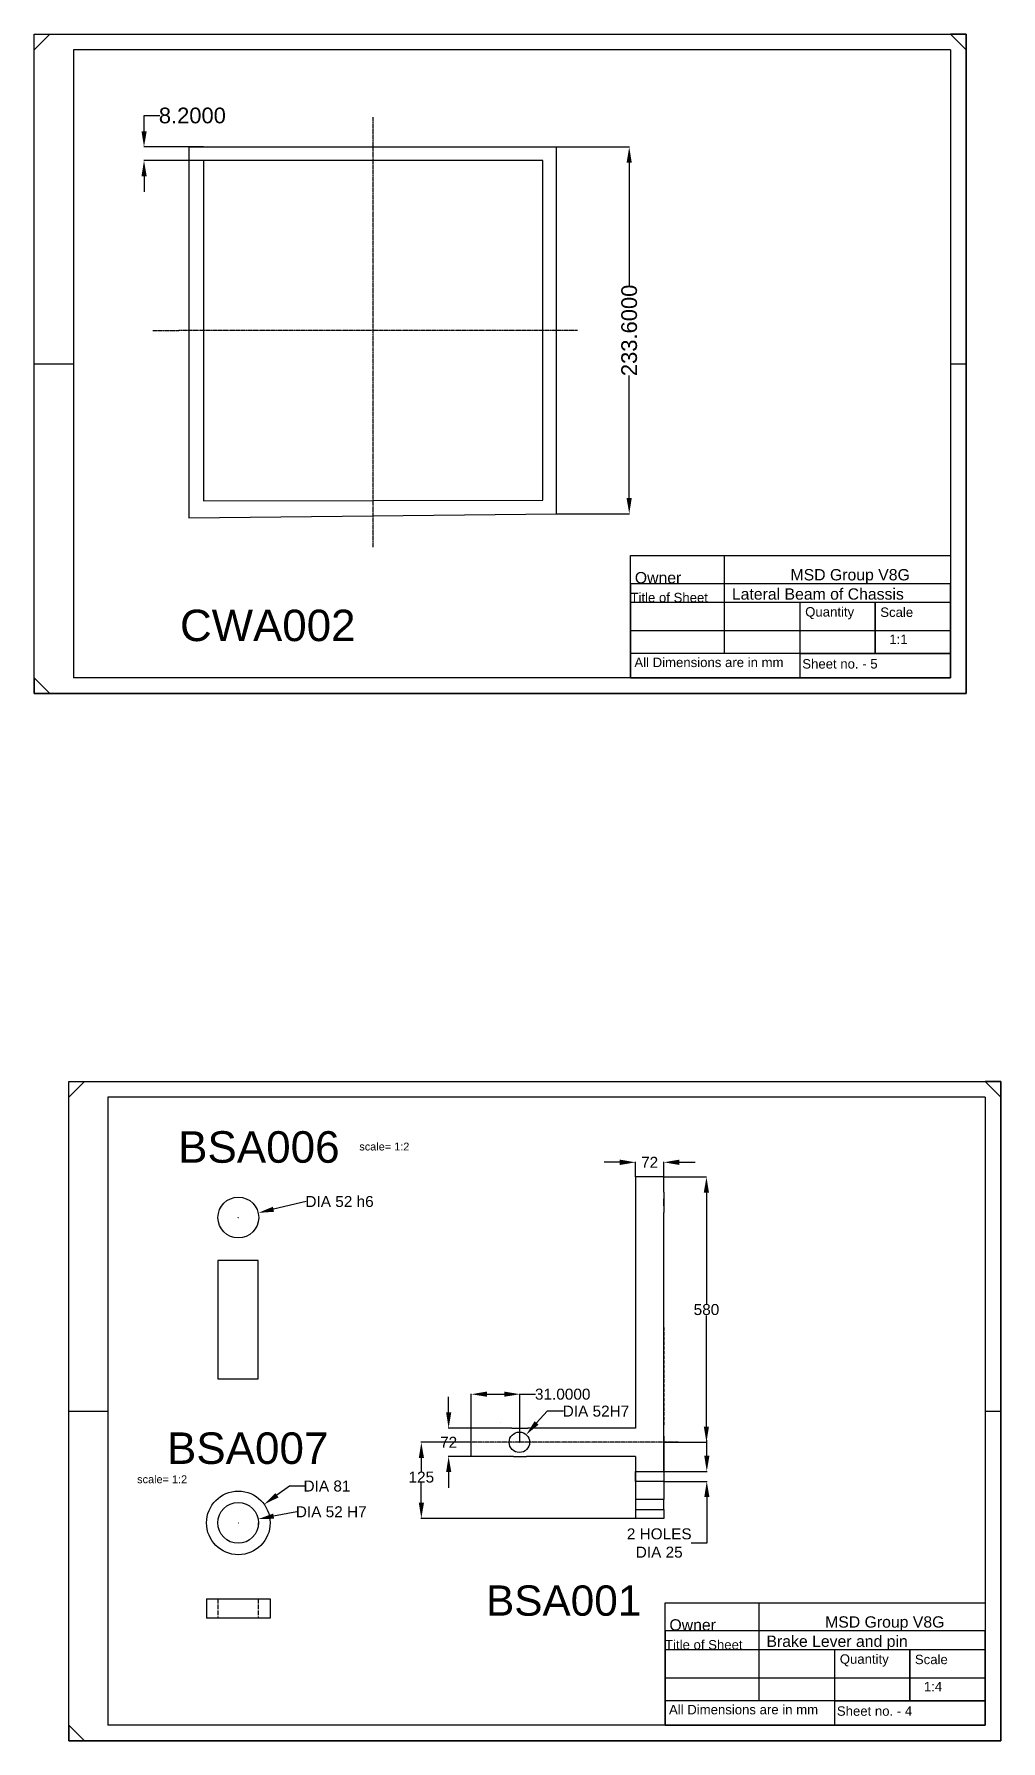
# Model space of a CAD drawing. Header units: inches. Extents: x 6036 to 12138, y -290 to 1789.
# Drawn here: x 11518 to 12135, y 702 to 1789 of the extents above; entities that cross this region are included whole.
import ezdxf

# ---------------------------------------------------------------- set-up
doc = ezdxf.new("R2010")
doc.units = ezdxf.units.IN
doc.header["$MEASUREMENT"] = 0
for name, pattern in [('ACISOTGL', [3, 2, -1]), ('AM_ISO02W050x2', [3.75, 3, -0.75]), ('CENTER2', [1.125, 0.75, -0.125, 0.125, -0.125])]:
    doc.linetypes.add(name, pattern=pattern)
doc.styles.get("Standard").update_dxf_attribs({"font": 'arial.ttf'})
doc.dimstyles.new('AM_ANSI$0', dxfattribs={"dimtxt": 10, "dimasz": 10, "dimexe": 0.1, "dimexo": 0.05, "dimgap": 0.06, "dimtad": 0, "dimtoh": 1, "dimdec": 4, "dimzin": 7, "dimdsep": 46, "dimtxsty": 'Standard', "dimcen": 0, "dimclrd": 256, "dimclre": 256, "dimclrt": 2, "dimadec": 0, "dimazin": 2, "dimtp": 0.1, "dimtm": 0.1, "dimtfac": 0.71, "dimtdec": 4, "dimtofl": 0, "dimtmove": 0, "dimatfit": 3, "dimfxl": 1, "dimtolj": 1, "dimtzin": 7, "dimlwd": -1, "dimlwe": -1, "dimarcsym": 1})
doc.dimstyles.new('Annotative', dxfattribs={"dimscale": 0, "dimtxt": 7, "dimasz": 10, "dimexe": 0.18, "dimexo": 0.0625, "dimgap": 0.09, "dimtad": 0, "dimtih": 1, "dimtoh": 1, "dimdec": 4, "dimzin": 0, "dimdsep": 46, "dimtxsty": 'Standard', "dimcen": 0.09, "dimadec": 0, "dimazin": 0, "dimtfac": 1, "dimtdec": 4, "dimtofl": 0, "dimtmove": 0, "dimatfit": 3, "dimfxl": 1, "dimtolj": 1, "dimtzin": 0, "dimarcsym": 0})

# ---------------------------------------------------------------- blocks, each defined once
blk = doc.blocks.new('*D72')
at = {"linetype": 'ByBlock', "transparency": 16777216}
for p, q in [((11851.4, 1716.8), (11897.8, 1716.8)), ((11897.7, 1706.8), (11897.7, 1628.6)), ((11897.7, 1493.2), (11897.7, 1571.3)), ((11851.4, 1483.2), (11897.8, 1483.2))]:
    blk.add_line(p, q, dxfattribs=at)
at = {"transparency": 16777216}
for points in [[(11896, 1706.8), (11899.3, 1706.8), (11897.7, 1716.8)], [(11896, 1493.2), (11899.3, 1493.2), (11897.7, 1483.2)]]:
    blk.add_solid(points, dxfattribs=at)
at = {"layer": 'Defpoints', "color": 0, "transparency": 16777216}
for p in [(11851.3, 1716.8), (11851.3, 1483.2), (11897.7, 1483.2)]:
    blk.add_point(p, dxfattribs=at)
at = {"color": 2, "transparency": 16777216, "insert": (11897.7, 1600), "char_height": 10, "attachment_point": 5, "rotation": 90}
blk.add_mtext('\\A1;{\\C3;233.6000}', dxfattribs=at)
blk = doc.blocks.new('*D73')
at = {"linetype": 'ByBlock', "transparency": 16777216}
for p, q in [((11588.5, 1726.8), (11588.5, 1736.8)), ((11588.5, 1736.8), (11598.5, 1736.8)), ((11626.4, 1716.8), (11588.4, 1716.8)), ((11626.4, 1708.2), (11588.4, 1708.2)), ((11588.5, 1698.2), (11588.5, 1688.2))]:
    blk.add_line(p, q, dxfattribs=at)
at = {"transparency": 16777216}
for points in [[(11586.9, 1726.8), (11590.2, 1726.8), (11588.5, 1716.8)], [(11586.9, 1698.2), (11590.2, 1698.2), (11588.5, 1708.2)]]:
    blk.add_solid(points, dxfattribs=at)
at = {"layer": 'Defpoints', "color": 0, "transparency": 16777216}
for p in [(11588.5, 1716.8), (11626.4, 1716.8), (11626.4, 1708.2)]:
    blk.add_point(p, dxfattribs=at)
at = {"color": 2, "transparency": 16777216, "insert": (11619.3, 1736.8), "char_height": 10, "attachment_point": 5}
blk.add_mtext('\\A1;{\\C3;8.2000}', dxfattribs=at)
blk = doc.blocks.new('*U85')
at = {"color": 0, "linetype": 'CENTER2', "transparency": 16777216}
blk.add_line((0, -138), (0, 135.8), dxfattribs=at)
blk = doc.blocks.new('*U86')
at = {"color": 0, "linetype": 'CENTER2', "transparency": 16777216}
blk.add_line((130.1, 0.1), (-140.5, -0.1), dxfattribs=at)
blk = doc.blocks.new('*D88')
at = {"color": 0, "lineweight": -2, "transparency": 16777216}
for p, q in [((11891.7, 1070.2), (11881.7, 1070.2)), ((11901.7, 1061), (11901.7, 1070.4)), ((11919.7, 1061), (11919.7, 1070.4)), ((11929.7, 1070.2), (11939.7, 1070.2))]:
    blk.add_line(p, q, dxfattribs=at)
at = {"color": 0, "transparency": 16777216}
for points in [[(11891.7, 1071.9), (11891.7, 1068.5), (11901.7, 1070.2)], [(11929.7, 1071.9), (11929.7, 1068.5), (11919.7, 1070.2)]]:
    blk.add_solid(points, dxfattribs=at)
at = {"layer": 'Defpoints', "color": 0, "transparency": 16777216}
for p in [(11919.7, 1070.2), (11901.7, 1060.9), (11919.7, 1060.9)]:
    blk.add_point(p, dxfattribs=at)
at = {"color": 0, "transparency": 16777216, "insert": (11910.7, 1070.2), "char_height": 7, "attachment_point": 5}
blk.add_mtext('\\A1;72', dxfattribs=at)
blk = doc.blocks.new('*D89')
at = {"color": 0, "lineweight": -2, "transparency": 16777216}
for p, q in [((11782.6, 910.9), (11782.6, 920.9)), ((11796.9, 900.9), (11782.4, 900.9)), ((11796.9, 882.9), (11782.4, 882.9)), ((11782.6, 872.9), (11782.6, 862.9))]:
    blk.add_line(p, q, dxfattribs=at)
at = {"color": 0, "transparency": 16777216}
for points in [[(11781, 910.9), (11784.3, 910.9), (11782.6, 900.9)], [(11781, 872.9), (11784.3, 872.9), (11782.6, 882.9)]]:
    blk.add_solid(points, dxfattribs=at)
at = {"layer": 'Defpoints', "color": 0, "transparency": 16777216}
for p in [(11797, 900.9), (11782.6, 882.9), (11797, 882.9)]:
    blk.add_point(p, dxfattribs=at)
at = {"color": 0, "transparency": 16777216, "insert": (11782.6, 891.9), "char_height": 7, "attachment_point": 5}
blk.add_mtext('\\A1;72', dxfattribs=at)
blk = doc.blocks.new('*D90')
at = {"color": 0, "lineweight": -2, "transparency": 16777216}
for p, q in [((11947.1, 883.3), (11947.1, 893.3)), ((11919.8, 873.3), (11947.3, 873.3)), ((11919.8, 867), (11947.3, 867)), ((11947.1, 857), (11947.1, 827.7)), ((11947.1, 827.7), (11937.1, 827.7))]:
    blk.add_line(p, q, dxfattribs=at)
at = {"color": 0, "transparency": 16777216}
for points in [[(11945.5, 883.3), (11948.8, 883.3), (11947.1, 873.3)], [(11945.5, 857), (11948.8, 857), (11947.1, 867)]]:
    blk.add_solid(points, dxfattribs=at)
at = {"layer": 'Defpoints', "color": 0, "transparency": 16777216}
for p in [(11919.7, 873.3), (11919.7, 867), (11947.1, 867)]:
    blk.add_point(p, dxfattribs=at)
at = {"color": 0, "transparency": 16777216, "insert": (11916.8, 827.7), "char_height": 7, "attachment_point": 5}
blk.add_mtext('\\A1;2 HOLES\\PDIA 25', dxfattribs=at)
blk = doc.blocks.new('*U91')
at = {"color": 0, "linetype": 'CENTER2', "transparency": 16777216}
blk.add_line((57.7, 0), (-78.7, 0), dxfattribs=at)
blk = doc.blocks.new('*D92')
at = {"color": 0, "lineweight": -2, "transparency": 16777216}
for p, q in [((11919.8, 1060.9), (11947, 1060.9)), ((11946.9, 1050.9), (11946.9, 980.1)), ((11946.9, 901.9), (11946.9, 972.7)), ((11919.8, 891.9), (11947, 891.9))]:
    blk.add_line(p, q, dxfattribs=at)
at = {"color": 0, "transparency": 16777216}
for points in [[(11945.2, 1050.9), (11948.5, 1050.9), (11946.9, 1060.9)], [(11945.2, 901.9), (11948.5, 901.9), (11946.9, 891.9)]]:
    blk.add_solid(points, dxfattribs=at)
at = {"layer": 'Defpoints', "color": 0, "transparency": 16777216}
for p in [(11919.7, 1060.9), (11919.7, 891.9), (11946.9, 891.9)]:
    blk.add_point(p, dxfattribs=at)
at = {"color": 0, "transparency": 16777216, "insert": (11946.9, 976.4), "char_height": 7, "attachment_point": 5}
blk.add_mtext('\\A1;580', dxfattribs=at)
blk = doc.blocks.new('*D93')
at = {"color": 0, "lineweight": -2, "transparency": 16777216}
for p, q in [((11796.9, 891.9), (11765, 891.9)), ((11765.2, 881.9), (11765.2, 873.4)), ((11765.2, 853.4), (11765.2, 866.1)), ((11901.7, 843.4), (11765, 843.4))]:
    blk.add_line(p, q, dxfattribs=at)
at = {"color": 0, "transparency": 16777216}
for points in [[(11763.6, 881.9), (11766.9, 881.9), (11765.2, 891.9)], [(11763.6, 853.4), (11766.9, 853.4), (11765.2, 843.4)]]:
    blk.add_solid(points, dxfattribs=at)
at = {"layer": 'Defpoints', "color": 0, "transparency": 16777216}
for p in [(11797, 891.9), (11765.2, 843.4), (11901.7, 843.4)]:
    blk.add_point(p, dxfattribs=at)
at = {"color": 0, "transparency": 16777216, "insert": (11765.2, 869.7), "char_height": 7, "attachment_point": 5}
blk.add_mtext('\\A1;125', dxfattribs=at)
blk = doc.blocks.new('*D94')
at = {"color": 0, "lineweight": -2, "transparency": 16777216}
for p, q in [((11797, 892), (11797, 922.7)), ((11807, 922.5), (11818, 922.5)), ((11828, 892), (11828, 922.7)), ((11828, 922.5), (11838, 922.5))]:
    blk.add_line(p, q, dxfattribs=at)
at = {"color": 0, "transparency": 16777216}
for points in [[(11807, 924.2), (11807, 920.9), (11797, 922.5)], [(11818, 924.2), (11818, 920.9), (11828, 922.5)]]:
    blk.add_solid(points, dxfattribs=at)
at = {"layer": 'Defpoints', "color": 0, "transparency": 16777216}
for p in [(11828, 922.5), (11797, 891.9), (11828, 891.9)]:
    blk.add_point(p, dxfattribs=at)
at = {"color": 0, "transparency": 16777216, "insert": (11855.3, 922.5), "char_height": 7, "attachment_point": 5}
blk.add_mtext('\\A1;31.0000', dxfattribs=at)
blk = doc.blocks.new('*D95')
at = {"color": 0, "lineweight": -2, "transparency": 16777216}
for p, q in [((11845.3, 911.7), (11838.7, 904.2)), ((11855.8, 911.7), (11845.3, 911.7)), ((11827.6, 891.9), (11827.8, 891.9)), ((11827.7, 891.8), (11827.7, 892))]:
    blk.add_line(p, q, dxfattribs=at)
at = {"color": 0, "transparency": 16777216}
blk.add_solid([(11837.4, 905.3), (11839.9, 903.1), (11832, 896.7)], dxfattribs=at)
at = {"layer": 'Defpoints', "color": 0, "transparency": 16777216}
for p in [(11832, 896.7), (11823.4, 887)]:
    blk.add_point(p, dxfattribs=at)
at = {"color": 0, "transparency": 16777216, "insert": (11876.5, 911.7), "char_height": 7, "attachment_point": 5}
blk.add_mtext('\\A1;DIA 52H7', dxfattribs=at)
blk = doc.blocks.new('*D96')
at = {"color": 0, "lineweight": -2, "transparency": 16777216}
for p, q in [((11691.9, 1045.2), (11671, 1040.3)), ((11648.5, 1035), (11648.7, 1035)), ((11648.6, 1034.9), (11648.6, 1035.1))]:
    blk.add_line(p, q, dxfattribs=at)
at = {"color": 0, "transparency": 16777216}
blk.add_solid([(11670.6, 1041.9), (11671.4, 1038.7), (11661.3, 1038)], dxfattribs=at)
at = {"layer": 'Defpoints', "color": 0, "transparency": 16777216}
for p in [(11661.3, 1038), (11636, 1032)]:
    blk.add_point(p, dxfattribs=at)
at = {"color": 0, "transparency": 16777216, "insert": (11713.1, 1045.2), "char_height": 7, "attachment_point": 5}
blk.add_mtext('\\A1;DIA 52 h6', dxfattribs=at)
blk = doc.blocks.new('*D97')
at = {"color": 0, "lineweight": -2, "transparency": 16777216}
for p, q in [((11681.3, 864), (11673.2, 858.2)), ((11691.3, 864), (11681.3, 864)), ((11648.5, 840.6), (11648.7, 840.6)), ((11648.6, 840.5), (11648.6, 840.7))]:
    blk.add_line(p, q, dxfattribs=at)
at = {"color": 0, "transparency": 16777216}
blk.add_solid([(11672.2, 859.5), (11674.2, 856.8), (11665.1, 852.4)], dxfattribs=at)
at = {"layer": 'Defpoints', "color": 0, "transparency": 16777216}
for p in [(11665.1, 852.4), (11632.1, 828.8)]:
    blk.add_point(p, dxfattribs=at)
at = {"color": 0, "transparency": 16777216, "insert": (11705.1, 864), "char_height": 7, "attachment_point": 5}
blk.add_mtext('\\A1;DIA 81', dxfattribs=at)
blk = doc.blocks.new('*D98')
at = {"color": 0, "lineweight": -2, "transparency": 16777216}
for p, q in [((11648.4, 840.6), (11648.6, 840.6)), ((11648.5, 840.5), (11648.5, 840.7)), ((11685.8, 847.6), (11671.1, 844.8))]:
    blk.add_line(p, q, dxfattribs=at)
at = {"color": 0, "transparency": 16777216}
blk.add_solid([(11670.8, 846.5), (11671.4, 843.2), (11661.3, 843)], dxfattribs=at)
at = {"layer": 'Defpoints', "color": 0, "transparency": 16777216}
for p in [(11635.7, 838.2), (11661.3, 843)]:
    blk.add_point(p, dxfattribs=at)
at = {"color": 0, "transparency": 16777216, "insert": (11707.8, 847.6), "char_height": 7, "attachment_point": 5}
blk.add_mtext('\\A1;DIA 52 H7', dxfattribs=at)

msp = doc.modelspace()

# ---------------------------------------------------------------- linework, layer by layer
for p, q in [((11518.46859, 1778.66294), (11528.46859, 1788.66294)), ((12112.46859, 1778.66294), (12102.46859, 1788.66294)), ((11851.30708, 1716.77481), (11617.14902, 1716.77481)), ((11617.14902, 1716.77481), (11617.14902, 1480.66221)), ((11842.70708, 1708.17481), (11626.40041, 1708.17481)), ((11626.40041, 1708.17481), (11626.40041, 1491.5055)), ((11842.70708, 1491.77481), (11842.70708, 1708.17481)), ((11851.30708, 1483.17481), (11851.30708, 1716.77481)), ((11518.46859, 1578.66294), (11543.46859, 1578.66294)), ((12102.46859, 1578.66294), (12112.46859, 1578.66294)), ((11626.40041, 1491.5055), (11842.70708, 1491.77481)), ((11617.14902, 1480.66221), (11851.30708, 1483.17481)), ((12006.46859, 1394.26294), (12006.46859, 1378.66294)), ((11518.46859, 1378.66294), (11528.46859, 1368.66294)), ((11540.51586, 1111.75052), (11550.51586, 1121.75052)), ((12134.51586, 1111.75052), (12124.51586, 1121.75052)), ((11901.73945, 1060.89561), (11901.73945, 900.89561)), ((11919.73945, 1060.89561), (11901.73945, 1060.89561)), ((11919.73945, 1060.89561), (11914.73945, 1060.89561)), ((11919.73945, 1051.14561), (11919.73945, 1060.89561)), ((11919.73945, 1051.14561), (11919.73945, 1038.14561)), ((11919.73945, 1042.39561), (11919.73945, 1046.89561)), ((11919.73945, 964.99964), (11919.73945, 1038.14561)), ((11919.73945, 899.64561), (11919.73945, 1038.14561)), ((11919.73945, 1012.94763), (11919.73945, 1015.44763)), ((11919.73945, 1015.44763), (11919.78976, 1015.44763)), ((11635.60584, 1007.64051), (11635.60584, 932.39584)), ((11661.25837, 1007.64051), (11635.60584, 1007.64051)), ((11661.25837, 932.39584), (11661.25837, 1007.64051)), ((11635.60584, 932.39584), (11661.25837, 932.39584)), ((11540.51586, 911.75052), (11565.51586, 911.75052)), ((11815.53189, 904.64964), (11815.53189, 904.64964)), ((11919.73945, 900.89561), (11919.73945, 902.49964)), ((12124.51586, 911.75052), (12134.51586, 911.75052)), ((11815.53189, 900.89561), (11796.98222, 900.89561)), ((11796.98222, 882.89561), (11796.98222, 900.89561)), ((11822.93057, 900.89561), (11815.53189, 900.89561)), ((11822.93057, 900.89561), (11833.13322, 900.89561)), ((11840.53189, 900.89561), (11833.13322, 900.89561)), ((11901.73945, 900.89561), (11840.53189, 900.89561)), ((11919.73945, 873.30673), (11919.73945, 900.89561)), ((11919.73945, 895.89561), (11919.73945, 873.30673)), ((11815.53189, 882.89561), (11796.98222, 882.89561)), ((11823.92353, 882.89561), (11815.53189, 882.89561)), ((11823.92353, 882.89561), (11832.14026, 882.89561)), ((11840.53189, 882.89561), (11832.14026, 882.89561)), ((11901.73945, 882.89561), (11840.53189, 882.89561)), ((11901.73945, 882.89561), (11901.73945, 873.34232)), ((11901.73945, 873.34232), (11919.73945, 873.30673)), ((11901.73945, 866.95672), (11901.73945, 873.34232)), ((11901.73945, 873.34232), (11901.73945, 864.13838)), ((11919.73945, 873.30673), (11919.73945, 866.95672)), ((11919.73945, 866.95672), (11901.73945, 866.95672)), ((11901.73945, 864.13838), (11901.73945, 858.23582)), ((11901.73945, 864.13838), (11901.73945, 849.03184)), ((11919.73945, 866.95672), (11919.73945, 855.39137)), ((11919.73945, 855.39137), (11901.73945, 855.39137)), ((11901.73945, 849.03184), (11901.73945, 843.39561)), ((11901.73945, 849.03184), (11919.73945, 849.03184)), ((11919.73945, 849.03184), (11919.73945, 855.39137)), ((11919.73945, 849.04134), (11919.73945, 845.89561)), ((11919.73945, 843.39561), (11901.73945, 843.39561)), ((11919.73945, 845.89561), (11919.73945, 843.39561)), ((11628.35584, 792.30448), (11628.35584, 779.88434)), ((11628.35584, 792.30448), (11668.85584, 792.30448)), ((11668.85584, 792.30448), (11668.85584, 779.88434)), ((11668.85584, 779.88434), (11628.35584, 779.88434)), ((12028.51586, 727.35052), (12028.51586, 711.75052)), ((11540.51586, 711.75052), (11550.51586, 701.75052))]:
    msp.add_line(p, q)
at = {"linetype": 'ACISOTGL'}
msp.add_line((11919.73945, 964.99964), (11919.73945, 902.49964), dxfattribs=at)
at = {"linetype": 'AM_ISO02W050x2'}
for p, q in [((11661.28937, 840.5702), (11661.28937, 838.15424)), ((11635.51584, 792.30448), (11635.51584, 779.88434)), ((11661.28937, 792.30448), (11661.28937, 779.88434))]:
    msp.add_line(p, q, dxfattribs=at)
for points in [[(11518.46859, 1788.66294), (12112.46859, 1788.66294), (12112.46859, 1368.66294), (11518.46859, 1368.66294)], [(11898.46859, 1456.66294), (12102.46859, 1456.66294), (12102.46859, 1378.66294), (11898.46859, 1378.66294)], [(11898.46859, 1378.66294), (12102.46859, 1378.66294), (12102.46859, 1438.66294), (11898.46859, 1438.66294)], [(11898.46859, 1378.66294), (12102.46859, 1378.66294), (12102.46859, 1426.66294), (11898.46859, 1426.66294)], [(12054.46859, 1426.66294), (12006.46859, 1426.66294), (12006.46859, 1394.26294), (12054.46859, 1394.26294)], [(12102.46859, 1426.66294), (12054.46859, 1426.66294), (12054.46859, 1394.26294), (12102.46859, 1394.26294)], [(11898.46859, 1378.66294), (12102.46859, 1378.66294), (12102.46859, 1408.66294), (11898.46859, 1408.66294)], [(11898.46859, 1378.66294), (12102.46859, 1378.66294), (12102.46859, 1394.26294), (11898.46859, 1394.26294)], [(11540.51586, 1121.75052), (12134.51586, 1121.75052), (12134.51586, 701.75052), (11540.51586, 701.75052)], [(11920.51586, 789.75052), (12124.51586, 789.75052), (12124.51586, 711.75052), (11920.51586, 711.75052)], [(11920.51586, 711.75052), (12124.51586, 711.75052), (12124.51586, 771.75052), (11920.51586, 771.75052)], [(11920.51586, 711.75052), (12124.51586, 711.75052), (12124.51586, 759.75052), (11920.51586, 759.75052)], [(12076.51586, 759.75052), (12028.51586, 759.75052), (12028.51586, 727.35052), (12076.51586, 727.35052)], [(12124.51586, 759.75052), (12076.51586, 759.75052), (12076.51586, 727.35052), (12124.51586, 727.35052)], [(11920.51586, 711.75052), (12124.51586, 711.75052), (12124.51586, 741.75052), (11920.51586, 741.75052)], [(11920.51586, 711.75052), (12124.51586, 711.75052), (12124.51586, 727.35052), (11920.51586, 727.35052)]]:
    msp.add_lwpolyline(points, close=True)
for points in [[(12102.46859, 1368.66294), (12112.46859, 1368.66294), (12112.46859, 1788.66294), (12102.46859, 1788.66294)], [(11543.46859, 1778.66294), (11543.46859, 1378.66294)], [(12102.46859, 1778.66294), (11543.46859, 1778.66294)], [(12102.46859, 1778.66294), (12102.46859, 1378.66294)], [(11958.46859, 1394.26294), (11958.46859, 1456.66294), (12102.46859, 1456.66294), (12102.46859, 1378.66294), (11958.46859, 1378.66294)], [(11518.46859, 1378.66294), (11518.46859, 1368.66294), (12112.46859, 1368.66294), (12112.46859, 1378.66294)], [(12102.46859, 1378.66294), (11543.46859, 1378.66294)], [(12124.51586, 701.75052), (12134.51586, 701.75052), (12134.51586, 1121.75052), (12124.51586, 1121.75052)], [(11565.51586, 1111.75052), (11565.51586, 711.75052)], [(12124.51586, 1111.75052), (11565.51586, 1111.75052)], [(12124.51586, 1111.75052), (12124.51586, 711.75052)], [(11980.51586, 727.35052), (11980.51586, 789.75052), (12124.51586, 789.75052), (12124.51586, 711.75052), (11980.51586, 711.75052)], [(11540.51586, 711.75052), (11540.51586, 701.75052), (12134.51586, 701.75052), (12134.51586, 711.75052)], [(12124.51586, 711.75052), (11565.51586, 711.75052)]]:
    msp.add_lwpolyline(points)
for centre, radius in [((11648.60584, 1035.01191), 13), ((11827.68881, 891.89561), 6.5), ((11648.60584, 840.5702), 20.25), ((11648.51584, 840.5702), 13)]:
    msp.add_circle(centre, radius)

# ---------------------------------------------------------------- block references
at = {"linetype": 'CENTER2'}
for name, p in [('*U85', (11734.55375, 1599.90748)), ('*U86', (11734.55375, 1599.90752)), ('*U91', (11871.13567, 891.89561))]:
    msp.add_blockref(name, p, dxfattribs=at)

# ---------------------------------------------------------------- texts
for s, height, p in [('BSA006', 20.075007, (11610.23617, 1069.92142)), ('scale= 1:2', 4.975138, (11725.69603, 1077.73929)), ('BSA007', 20.075007, (11603.11411, 878.10381)), ('scale= 1:2', 4.975138, (11584.12122, 865.84214)), ('BSA001', 19.302167, (11806.44643, 781.44335))]:
    msp.add_text(s, height=height).set_placement(p)
at = {"attachment_point": 1}
for s, width, gutter_width, heights, insert, char_height in [(' Owner', 50.617645, 15, [0], (11898.46859, 1446.11342), 7.2), ('MSD Group V8G', 112.7393063, 15, [0], (12000.46859, 1447.98463), 7.2), ('\\pxt8;Lateral Beam of Chassis', 138.9083223, 15, [0], (11963.10168, 1435.7096), 7.2), ('Title of Sheet', 54.7590919, 15, [0], (11898.46859, 1432.86758), 6), ('Quantity', 40.2640362, 15, [0], (12009.80797, 1423.75548), 6), ('{\\C0;CWA002}', 110.9702741, 1, [0], (11611.44487, 1422.11921), 20), ('{\\C0;CWA002}', 116.0606484, 1, [0], (11631.80637, 1421.10197), 0.2), ('Scale', 41.4144354, 15, [0], (12057.66465, 1423.52559), 6), ('\\pxi-3,l4,t4;1:1', 40.9471289, 15, [0], (12057.4046, 1406.23567), 6), ('All Dimensions are in mm', 115.8458807, 15, [0], (11900.98002, 1391.57131), 6), ('Sheet no. - 5', 87.2004007, 15, [2.1729], (12007.96732, 1390.65176), 6), (' Owner', 50.617645, 15, [0], (11920.51586, 779.20099), 7.2), ('MSD Group V8G', 112.7393063, 15, [0], (12022.51586, 781.07221), 7.2), ('Title of Sheet', 54.7590919, 15, [0], (11920.51586, 765.95516), 6), ('Brake Lever and pin', 138.9083223, 15, [0], (11985.14895, 768.79718), 7.2), ('Quantity', 40.2640362, 15, [0], (12031.85524, 756.84306), 6), ('Scale', 41.4144354, 15, [0], (12079.71192, 756.61317), 6), ('\\pxi-3,l4,t4;1:4', 40.9471289, 15, [0], (12079.45187, 739.32325), 6), ('All Dimensions are in mm', 115.8458807, 15, [0], (11923.02729, 724.65889), 6), ('Sheet no. - 4', 87.2004007, 15, [2.1729], (12030.01459, 723.73934), 6)]:
    msp.add_mtext_dynamic_manual_height_columns(s, width=width, gutter_width=gutter_width, heights=heights, dxfattribs=dict(at, insert=insert, char_height=char_height))

# ---------------------------------------------------------------- dimensions: what is measured, and where the dimension line sits
for base, p1, p2, text, dimstyle, picture, middle in [((11588.52347, 1716.77481), (11626.40041, 1708.17481), (11626.40041, 1716.77481), '{\\C3;8.2000}', 'AM_ANSI$0', '*D73', (11619.3304, 1736.77481)), ((11946.86882, 891.89561), (11919.73945, 1060.89561), (11919.73945, 891.89561), '580', 'Annotative', '*D92', (11946.86882, 976.39561)), ((11782.62399, 882.89561), (11796.98222, 900.89561), (11796.98222, 882.89561), '72', 'Annotative', '*D89', (11782.62399, 891.89561))]:
    dim = msp.add_linear_dim(base=base, p1=p1, p2=p2, angle=90, text=text, dimstyle=dimstyle)
    dim.commit()
    dim.dimension.update_dxf_attribs({"geometry": picture, "text_midpoint": middle})
dim = msp.add_aligned_dim(p1=(11851.30708, 1716.77481), p2=(11851.30708, 1483.17481), distance=46.36811, text='{\\C3;<>}', dimstyle='AM_ANSI$0')
dim.commit()
dim.dimension.update_dxf_attribs({"geometry": '*D72', "text_midpoint": (11897.67519, 1599.97481)})
dim = msp.add_linear_dim(base=(11919.73945, 1070.19556), p1=(11901.73945, 1060.89561), p2=(11919.73945, 1060.89561), text='72', dimstyle='Annotative')
dim.commit()
dim.dimension.update_dxf_attribs({"geometry": '*D88', "text_midpoint": (11910.73945, 1070.19556)})
for p1, p2, text, picture, middle in [((11635.9533, 1032.02638), (11661.25837, 1037.99744), 'DIA 52 h6', '*D96', (11691.90179, 1045.22815)), ((11823.35891, 887.04774), (11832.01872, 896.74349), 'DIA 52H7', '*D95', (11876.47687, 911.66004)), ((11635.7423, 838.15424), (11661.28937, 842.98616), 'DIA 52 H7', '*D98', (11685.78892, 847.61996))]:
    dim = msp.add_diameter_dim_2p(p1=p1, p2=p2, text=text, dimstyle='Annotative')
    dim.commit()
    dim.dimension.update_dxf_attribs({"geometry": picture, "text_midpoint": middle, "dimtype": 163})
dim = msp.add_linear_dim(base=(11827.98222, 922.53049), p1=(11796.98222, 891.89561), p2=(11827.98222, 891.89561), dimstyle='Annotative')
dim.commit()
dim.dimension.update_dxf_attribs({"geometry": '*D94', "text_midpoint": (11855.30721, 922.53049)})
for base, p1, p2, text, picture, middle in [((11765.21803, 843.39561), (11796.98222, 891.89561), (11901.73945, 843.39561), '125', '*D93', (11765.21803, 869.71486)), ((11947.14218, 866.95672), (11919.73945, 873.30673), (11919.73945, 866.95672), '2 HOLES\\PDIA 25', '*D90', (11916.79706, 827.70091))]:
    dim = msp.add_linear_dim(base=base, p1=p1, p2=p2, angle=90, text=text, dimstyle='Annotative')
    dim.commit()
    dim.dimension.update_dxf_attribs({"geometry": picture, "text_midpoint": middle, "dimtype": 160})
dim = msp.add_diameter_dim_2p(p1=(11632.13788, 828.78593), p2=(11665.07379, 852.35447), text='DIA 81', dimstyle='Annotative')
dim.commit()
dim.dimension.update_dxf_attribs({"geometry": '*D97', "text_midpoint": (11705.10135, 863.99326)})

doc.saveas('drawing.dxf')
